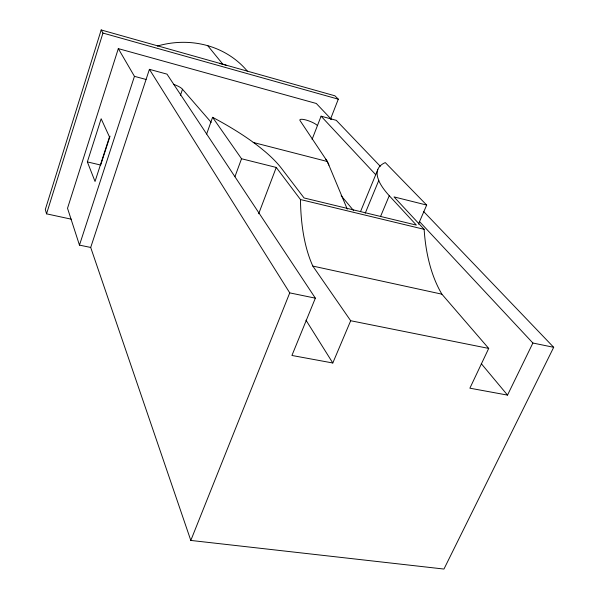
<?xml version="1.0" encoding="UTF-8"?>
<svg xmlns="http://www.w3.org/2000/svg" width="599" height="599" viewBox="0 0 599 599"><rect width="100%" height="100%" fill="white"/><g stroke="black" fill="none" stroke-linecap="round" stroke-linejoin="round"><path stroke-width="0.9" d="M330.468 119.216L338.3 99.172L334.908 95.803L101.179 29.95L45.307 209.5L46.542 213.843L71.236 219.174M46.542 213.843L102.946 33.065L101.179 29.95M331.472 119.456L316.302 103.477L118.31 48.624L67.522 208.265L79.465 245.118L90.696 247.454L190.811 540.433L443.964 569.05L553.693 347.308L423.628 211.529M87.357 161.902L101.149 118.759L109.475 136.924L95.039 181.475L87.357 161.902L100.677 165.047L110.044 136.153M79.465 245.118L134.446 76.343L118.31 48.624M90.696 247.454L149.413 69.334L166.994 74.134L315.351 298.16L291.923 355.469L332.797 362.987L350.685 320.735L312.828 266.076A183.773 83.628 -73.7 0 1 300.481 199.549L276.259 167.435L241.532 158.75L212.578 117.307L206.655 134.026M180.434 95.308L182.493 89.273A10.213 2.448 19.4 0 0 173.485 84.309M234.928 176.712L241.532 158.75M258.671 213.768L276.259 167.435M312.094 139.387L321.086 116.184L336.271 120.332L380.275 166.267M190.811 540.433L289.744 292.881L149.413 69.334M360.508 211.619L377.797 169.637M365.233 213.192L378.763 180.486M380.65 216.246L389.253 195.708A172.864 41.413 23.9 0 1 378.86 180.771L377.744 177.618A172.864 41.413 23.9 0 1 385.277 162.584L426.683 205.068L418.439 224.153M426.683 205.068L394.015 196.899L424.144 229.327A174.496 98.026 -72.3 0 0 441.882 294.169L488.709 348.423L469.886 388.189L507.525 395.1L532.893 343.025L419.532 221.615M350.685 320.735L488.709 348.423M289.744 292.881L315.351 298.16M532.893 343.025L553.693 347.308M312.828 266.076L441.882 294.169M300.481 199.549L424.144 229.327M253.212 142.45L327.376 161.513L347.278 209.178M134.446 76.343L146.074 79.465M102.946 33.065L338.3 99.172M321.086 116.184L375.7 174.676M389.253 195.708L416.365 225.097L304.075 197.962L281.852 168.836A198.733 56.927 18.3 0 0 265.432 151.906L260.153 147.571A198.733 56.927 18.3 0 0 212.578 117.307M182.493 89.273L211.185 122.346M341.145 195.678L353.724 210.751M481.282 363.653L507.525 395.1M207.771 45.704L222.835 64.228M327.376 161.513L300.294 120.976A9.681 2.239 21 0 1 305.917 119.98A9.681 2.239 21 0 1 317.44 125.588M305.984 320.18L332.797 362.987M219.406 63.337A94.275 85.777 -31.2 0 1 226.34 65.298M157.35 46.048A90.15 83.006 -31.1 0 1 247.297 71.086M325.878 159.259A52.165 10.355 82.6 0 1 328.911 165.174"/></g></svg>
